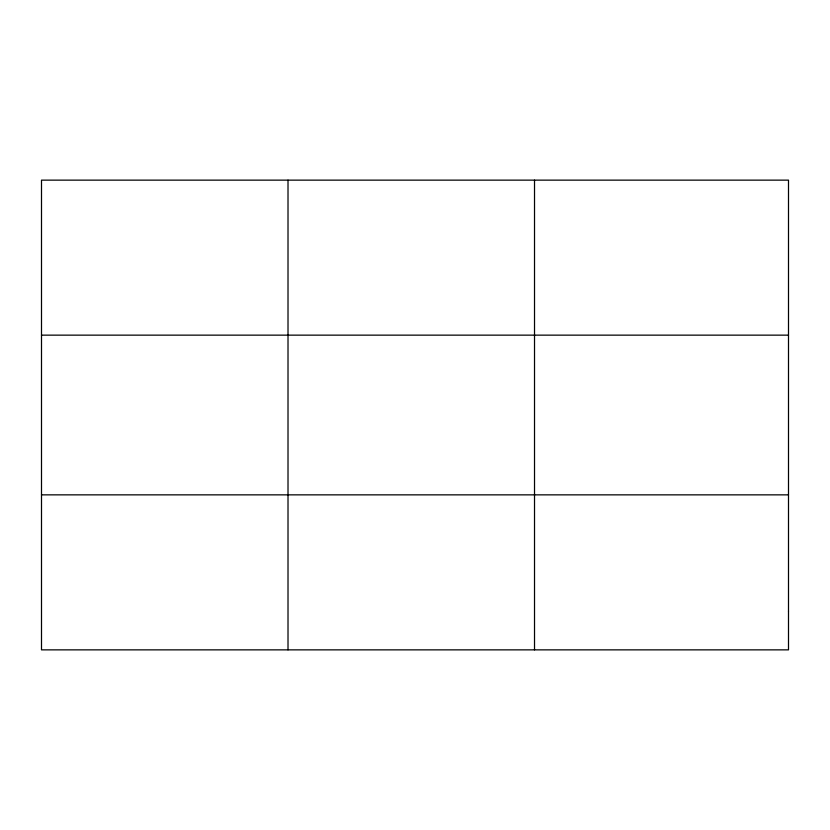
<?xml version="1.0" encoding="UTF-8"?>
<svg xmlns="http://www.w3.org/2000/svg" width="830" height="830" viewBox="0 0 830 830"><rect width="100%" height="100%" fill="white"/><g stroke="black" fill="none" stroke-linecap="round" stroke-linejoin="round"><path stroke-width="1.25" d="M288.01 180.141L288.01 649.859M534.52 180.141L534.52 649.859M41.5 335.144L788.5 335.144M41.5 494.856L788.5 494.856M788.5 611.108L788.5 649.859L41.5 649.859L41.5 180.141L788.5 180.141L788.5 611.108"/></g></svg>
